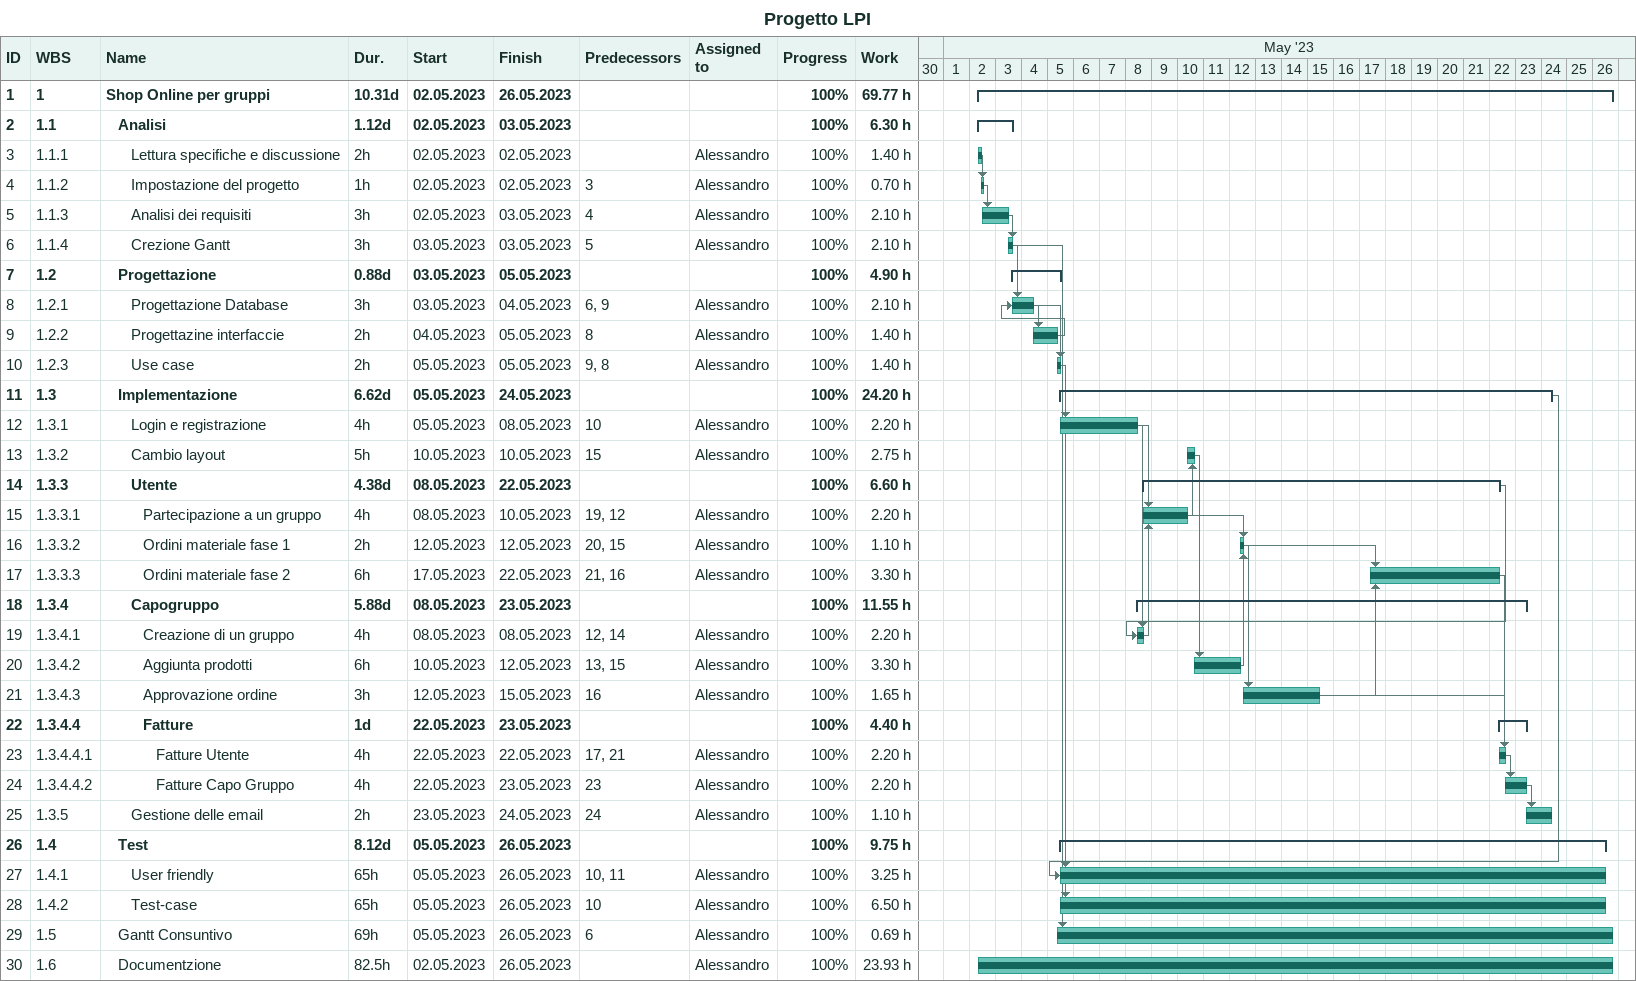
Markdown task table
Progetto LPI

| ID | WBS | Task | Duration | Start | Finish | Predecessors | Resources | % complete | Work (h) |
|---|---|---|---|---|---|---|---|---|---|
| 1 | 1 | **Shop Online per gruppi** | 10.31d | 2023-05-02 | 2023-05-26 |  |  | 100 | 69.77 |
| 2 | 1.1 | **Analisi** | 1.12d | 2023-05-02 | 2023-05-03 |  |  | 100 | 6.30 |
| 3 | 1.1.1 | Lettura specifiche e discussione | 2h | 2023-05-02 | 2023-05-02 |  | Alessandro | 100 | 1.40 |
| 4 | 1.1.2 | Impostazione del progetto | 1h | 2023-05-02 | 2023-05-02 | 3 | Alessandro | 100 | 0.70 |
| 5 | 1.1.3 | Analisi dei requisiti | 3h | 2023-05-02 | 2023-05-03 | 4 | Alessandro | 100 | 2.10 |
| 6 | 1.1.4 | Crezione Gantt | 3h | 2023-05-03 | 2023-05-03 | 5 | Alessandro | 100 | 2.10 |
| 7 | 1.2 | **Progettazione** | 0.88d | 2023-05-03 | 2023-05-05 |  |  | 100 | 4.90 |
| 8 | 1.2.1 | Progettazione Database | 3h | 2023-05-03 | 2023-05-04 | 6, 9 | Alessandro | 100 | 2.10 |
| 9 | 1.2.2 | Progettazine interfaccie | 2h | 2023-05-04 | 2023-05-05 | 8 | Alessandro | 100 | 1.40 |
| 10 | 1.2.3 | Use case | 2h | 2023-05-05 | 2023-05-05 | 9, 8 | Alessandro | 100 | 1.40 |
| 11 | 1.3 | **Implementazione** | 6.62d | 2023-05-05 | 2023-05-24 |  |  | 100 | 24.20 |
| 12 | 1.3.1 | Login e registrazione | 4h | 2023-05-05 | 2023-05-08 | 10 | Alessandro | 100 | 2.20 |
| 13 | 1.3.2 | Cambio layout | 5h | 2023-05-10 | 2023-05-10 | 15 | Alessandro | 100 | 2.75 |
| 14 | 1.3.3 | **Utente** | 4.38d | 2023-05-08 | 2023-05-22 |  |  | 100 | 6.60 |
| 15 | 1.3.3.1 | Partecipazione a un gruppo | 4h | 2023-05-08 | 2023-05-10 | 19, 12 | Alessandro | 100 | 2.20 |
| 16 | 1.3.3.2 | Ordini materiale fase 1 | 2h | 2023-05-12 | 2023-05-12 | 20, 15 | Alessandro | 100 | 1.10 |
| 17 | 1.3.3.3 | Ordini materiale fase 2 | 6h | 2023-05-17 | 2023-05-22 | 21, 16 | Alessandro | 100 | 3.30 |
| 18 | 1.3.4 | **Capogruppo** | 5.88d | 2023-05-08 | 2023-05-23 |  |  | 100 | 11.55 |
| 19 | 1.3.4.1 | Creazione di un gruppo | 4h | 2023-05-08 | 2023-05-08 | 12, 14 | Alessandro | 100 | 2.20 |
| 20 | 1.3.4.2 | Aggiunta prodotti | 6h | 2023-05-10 | 2023-05-12 | 13, 15 | Alessandro | 100 | 3.30 |
| 21 | 1.3.4.3 | Approvazione ordine | 3h | 2023-05-12 | 2023-05-15 | 16 | Alessandro | 100 | 1.65 |
| 22 | 1.3.4.4 | **Fatture** | 1d | 2023-05-22 | 2023-05-23 |  |  | 100 | 4.40 |
| 23 | 1.3.4.4.1 | Fatture Utente | 4h | 2023-05-22 | 2023-05-22 | 17, 21 | Alessandro | 100 | 2.20 |
| 24 | 1.3.4.4.2 | Fatture Capo Gruppo | 4h | 2023-05-22 | 2023-05-23 | 23 | Alessandro | 100 | 2.20 |
| 25 | 1.3.5 | Gestione delle email | 2h | 2023-05-23 | 2023-05-24 | 24 | Alessandro | 100 | 1.10 |
| 26 | 1.4 | **Test** | 8.12d | 2023-05-05 | 2023-05-26 |  |  | 100 | 9.75 |
| 27 | 1.4.1 | User friendly | 65h | 2023-05-05 | 2023-05-26 | 10, 11 | Alessandro | 100 | 3.25 |
| 28 | 1.4.2 | Test-case | 65h | 2023-05-05 | 2023-05-26 | 10 | Alessandro | 100 | 6.50 |
| 29 | 1.5 | Gantt Consuntivo | 69h | 2023-05-05 | 2023-05-26 | 6 | Alessandro | 100 | 0.69 |
| 30 | 1.6 | Documentzione | 82.5h | 2023-05-02 | 2023-05-26 |  | Alessandro | 100 | 23.93 |
